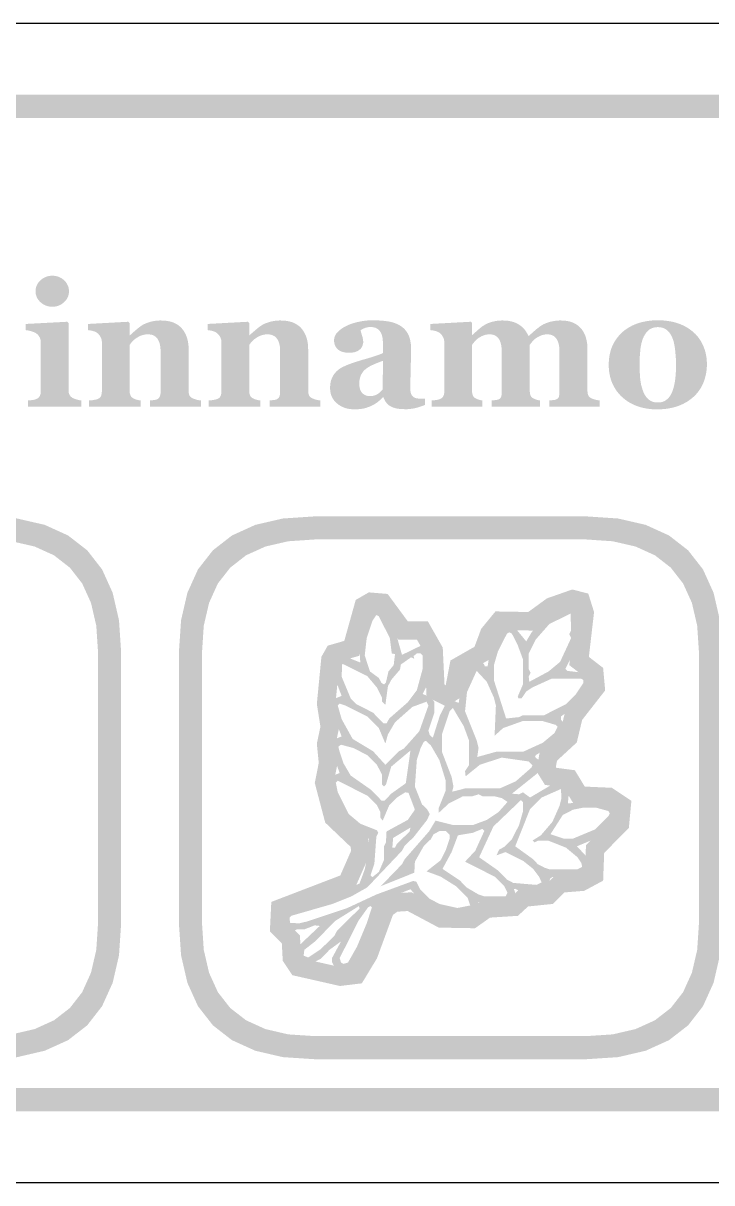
# Model space of a CAD drawing. Header units: millimetres. Extents: x 6 to 297, y 6 to 451.
# Drawn here: x 20.2 to 32.12, y 19.32 to 39.4 of the extents above; entities that cross this region are included whole.
import ezdxf

# ---------------------------------------------------------------- set-up
doc = ezdxf.new("R2010")
doc.units = ezdxf.units.MM
doc.layers.add('CUT', color=1, linetype='Continuous')
doc.layers.add('RASTER', color=7, linetype='Continuous')

msp = doc.modelspace()

# ---------------------------------------------------------------- hatches: boundary and pattern name
at = {"layer": 'RASTER'}
h = msp.add_hatch(color=7, dxfattribs=at)
h.paths.add_polyline_path([(7.2, 35.956), (7.234, 36.471), (7.337, 36.918), (7.509, 37.296), (7.75, 37.606), (8.059, 37.846), (8.438, 38.018), (8.884, 38.121), (9.4, 38.156), (66.6, 38.156), (67.116, 38.121), (67.563, 38.018), (67.941, 37.846), (68.25, 37.606), (68.491, 37.296), (68.663, 36.918), (68.766, 36.471), (68.8, 35.956), (68.8, 22.756), (68.766, 22.24), (68.663, 21.793), (68.491, 21.415), (68.25, 21.106), (67.941, 20.865), (67.563, 20.693), (67.116, 20.59), (66.6, 20.556), (9.4, 20.556), (8.884, 20.59), (8.438, 20.693), (8.059, 20.865), (7.75, 21.106), (7.509, 21.415), (7.337, 21.793), (7.234, 22.24), (7.2, 22.756)])
h.paths.add_polyline_path([(7.6, 35.956), (7.6, 22.756), (7.628, 22.334), (7.712, 21.968), (7.853, 21.659), (8.05, 21.406), (8.303, 21.209), (8.612, 21.068), (8.978, 20.984), (9.4, 20.956), (66.6, 20.956), (67.022, 20.984), (67.387, 21.068), (67.697, 21.209), (67.95, 21.406), (68.147, 21.659), (68.288, 21.968), (68.372, 22.334), (68.4, 22.756), (68.4, 35.956), (68.372, 36.378), (68.288, 36.743), (68.147, 37.053), (67.95, 37.306), (67.697, 37.503), (67.387, 37.643), (67.022, 37.728), (66.6, 37.756), (9.4, 37.756), (8.978, 37.728), (8.612, 37.643), (8.303, 37.503), (8.05, 37.306), (7.853, 37.053), (7.712, 36.743), (7.628, 36.378), (7.6, 35.956)], flags=0)
h = msp.add_hatch(color=7, dxfattribs=at)
h.paths.add_polyline_path([(21.211, 32.756), (20.286, 32.756), (20.286, 32.863), (20.295, 32.863), (20.305, 32.864), (20.314, 32.865), (20.323, 32.866), (20.333, 32.867), (20.342, 32.868), (20.351, 32.869), (20.36, 32.87), (20.369, 32.871), (20.378, 32.873), (20.386, 32.874), (20.394, 32.876), (20.402, 32.878), (20.41, 32.88), (20.417, 32.882), (20.423, 32.885), (20.435, 32.889), (20.445, 32.894), (20.455, 32.9), (20.463, 32.906), (20.471, 32.913), (20.478, 32.92), (20.484, 32.927), (20.489, 32.935), (20.494, 32.944), (20.498, 32.953), (20.501, 32.963), (20.504, 32.973), (20.506, 32.985), (20.507, 32.997), (20.508, 33.009), (20.508, 33.022), (20.508, 33.875), (20.508, 33.888), (20.507, 33.9), (20.505, 33.912), (20.502, 33.923), (20.499, 33.934), (20.495, 33.945), (20.49, 33.955), (20.485, 33.965), (20.479, 33.974), (20.472, 33.983), (20.466, 33.992), (20.458, 34), (20.451, 34.007), (20.443, 34.015), (20.435, 34.021), (20.426, 34.027), (20.419, 34.032), (20.411, 34.036), (20.403, 34.04), (20.393, 34.044), (20.383, 34.049), (20.371, 34.053), (20.359, 34.057), (20.346, 34.061), (20.333, 34.065), (20.32, 34.068), (20.308, 34.071), (20.295, 34.074), (20.283, 34.076), (20.272, 34.078), (20.26, 34.08), (20.249, 34.081), (20.249, 34.188), (20.967, 34.226), (20.989, 34.204), (20.989, 33.041), (20.989, 33.029), (20.99, 33.017), (20.992, 33.005), (20.994, 32.994), (20.997, 32.983), (21.001, 32.973), (21.006, 32.963), (21.011, 32.954), (21.017, 32.946), (21.023, 32.937), (21.03, 32.93), (21.037, 32.923), (21.046, 32.917), (21.054, 32.911), (21.064, 32.905), (21.074, 32.901), (21.081, 32.898), (21.089, 32.894), (21.097, 32.891), (21.104, 32.888), (21.113, 32.885), (21.121, 32.883), (21.129, 32.88), (21.138, 32.877), (21.147, 32.875), (21.156, 32.873), (21.165, 32.87), (21.174, 32.869), (21.183, 32.867), (21.193, 32.865), (21.202, 32.864), (21.211, 32.863)])
h.paths.add_polyline_path([(20.998, 34.754), (20.996, 34.726), (20.992, 34.7), (20.986, 34.675), (20.976, 34.651), (20.964, 34.627), (20.949, 34.605), (20.932, 34.584), (20.912, 34.564), (20.89, 34.546), (20.867, 34.53), (20.843, 34.516), (20.818, 34.505), (20.792, 34.497), (20.766, 34.491), (20.738, 34.487), (20.709, 34.486), (20.68, 34.487), (20.652, 34.491), (20.625, 34.497), (20.599, 34.505), (20.574, 34.516), (20.55, 34.53), (20.527, 34.546), (20.505, 34.564), (20.485, 34.584), (20.467, 34.605), (20.452, 34.627), (20.44, 34.651), (20.431, 34.675), (20.424, 34.7), (20.42, 34.726), (20.419, 34.754), (20.42, 34.781), (20.424, 34.807), (20.431, 34.833), (20.44, 34.857), (20.452, 34.88), (20.467, 34.903), (20.485, 34.924), (20.505, 34.944), (20.527, 34.963), (20.55, 34.979), (20.574, 34.992), (20.599, 35.004), (20.625, 35.012), (20.652, 35.018), (20.68, 35.022), (20.709, 35.023), (20.738, 35.022), (20.766, 35.018), (20.793, 35.012), (20.819, 35.004), (20.844, 34.992), (20.868, 34.979), (20.891, 34.963), (20.913, 34.944), (20.933, 34.924), (20.95, 34.903), (20.964, 34.88), (20.976, 34.857), (20.986, 34.833), (20.992, 34.807), (20.996, 34.781), (20.998, 34.754)])
for points in [[(23.28, 32.756), (22.398, 32.756), (22.398, 32.863), (22.405, 32.863), (22.413, 32.864), (22.42, 32.865), (22.429, 32.866), (22.437, 32.867), (22.446, 32.868), (22.456, 32.869), (22.465, 32.87), (22.475, 32.871), (22.484, 32.873), (22.492, 32.874), (22.5, 32.876), (22.507, 32.878), (22.514, 32.88), (22.52, 32.882), (22.525, 32.885), (22.533, 32.889), (22.54, 32.894), (22.546, 32.899), (22.552, 32.904), (22.557, 32.911), (22.562, 32.917), (22.566, 32.924), (22.569, 32.932), (22.572, 32.94), (22.575, 32.949), (22.577, 32.959), (22.579, 32.97), (22.581, 32.981), (22.582, 32.994), (22.582, 33.008), (22.583, 33.022), (22.583, 33.708), (22.582, 33.744), (22.579, 33.778), (22.575, 33.81), (22.569, 33.839), (22.561, 33.866), (22.552, 33.89), (22.54, 33.913), (22.528, 33.933), (22.513, 33.95), (22.497, 33.966), (22.479, 33.979), (22.46, 33.989), (22.439, 33.998), (22.416, 34.003), (22.392, 34.007), (22.366, 34.008), (22.351, 34.008), (22.337, 34.007), (22.323, 34.006), (22.309, 34.004), (22.296, 34.001), (22.282, 33.998), (22.269, 33.995), (22.257, 33.991), (22.244, 33.986), (22.231, 33.981), (22.219, 33.975), (22.207, 33.969), (22.194, 33.962), (22.182, 33.955), (22.17, 33.948), (22.158, 33.939), (22.147, 33.932), (22.138, 33.925), (22.128, 33.917), (22.119, 33.91), (22.111, 33.902), (22.103, 33.895), (22.096, 33.887), (22.09, 33.879), (22.083, 33.872), (22.077, 33.864), (22.072, 33.857), (22.066, 33.85), (22.061, 33.844), (22.056, 33.837), (22.051, 33.831), (22.046, 33.825), (22.046, 33.038), (22.047, 33.026), (22.047, 33.014), (22.048, 33.002), (22.05, 32.991), (22.052, 32.981), (22.055, 32.971), (22.058, 32.962), (22.061, 32.953), (22.065, 32.944), (22.07, 32.937), (22.075, 32.929), (22.08, 32.923), (22.087, 32.916), (22.094, 32.911), (22.101, 32.905), (22.109, 32.901), (22.115, 32.898), (22.122, 32.894), (22.129, 32.891), (22.136, 32.888), (22.143, 32.885), (22.151, 32.883), (22.159, 32.88), (22.168, 32.877), (22.177, 32.875), (22.185, 32.873), (22.194, 32.87), (22.203, 32.869), (22.211, 32.867), (22.22, 32.865), (22.228, 32.864), (22.237, 32.863), (22.237, 32.756), (21.346, 32.756), (21.346, 32.863), (21.355, 32.863), (21.365, 32.864), (21.374, 32.865), (21.383, 32.866), (21.392, 32.867), (21.402, 32.868), (21.411, 32.869), (21.42, 32.871), (21.429, 32.872), (21.438, 32.874), (21.447, 32.875), (21.455, 32.877), (21.463, 32.879), (21.47, 32.88), (21.477, 32.883), (21.484, 32.885), (21.495, 32.889), (21.505, 32.894), (21.515, 32.899), (21.523, 32.905), (21.531, 32.912), (21.538, 32.919), (21.543, 32.926), (21.548, 32.934), (21.552, 32.943), (21.556, 32.953), (21.559, 32.963), (21.562, 32.973), (21.563, 32.985), (21.565, 32.997), (21.566, 33.009), (21.566, 33.022), (21.566, 33.875), (21.566, 33.886), (21.564, 33.897), (21.563, 33.909), (21.56, 33.92), (21.557, 33.931), (21.553, 33.942), (21.548, 33.953), (21.542, 33.964), (21.536, 33.975), (21.53, 33.985), (21.523, 33.995), (21.515, 34.004), (21.507, 34.013), (21.499, 34.021), (21.49, 34.029), (21.481, 34.036), (21.474, 34.04), (21.467, 34.044), (21.459, 34.048), (21.451, 34.052), (21.443, 34.056), (21.434, 34.059), (21.424, 34.062), (21.414, 34.065), (21.404, 34.068), (21.394, 34.071), (21.383, 34.073), (21.372, 34.075), (21.361, 34.077), (21.349, 34.079), (21.338, 34.08), (21.326, 34.081), (21.326, 34.188), (22.024, 34.226), (22.046, 34.204), (22.046, 33.992), (22.052, 33.992), (22.063, 34.001), (22.074, 34.011), (22.085, 34.022), (22.098, 34.032), (22.11, 34.044), (22.124, 34.055), (22.137, 34.067), (22.152, 34.08), (22.166, 34.092), (22.181, 34.104), (22.195, 34.116), (22.208, 34.126), (22.222, 34.137), (22.235, 34.146), (22.248, 34.155), (22.26, 34.163), (22.274, 34.172), (22.289, 34.18), (22.306, 34.188), (22.323, 34.196), (22.341, 34.203), (22.361, 34.21), (22.381, 34.217), (22.402, 34.224), (22.424, 34.229), (22.447, 34.234), (22.47, 34.239), (22.493, 34.242), (22.517, 34.245), (22.541, 34.247), (22.565, 34.248), (22.59, 34.248), (22.648, 34.246), (22.702, 34.24), (22.752, 34.229), (22.799, 34.215), (22.842, 34.195), (22.881, 34.172), (22.916, 34.145), (22.948, 34.113), (22.976, 34.078), (23, 34.04), (23.021, 33.999), (23.038, 33.955), (23.051, 33.909), (23.06, 33.86), (23.066, 33.808), (23.067, 33.753), (23.067, 33.036), (23.068, 33.022), (23.068, 33.01), (23.07, 32.998), (23.071, 32.987), (23.074, 32.976), (23.076, 32.967), (23.08, 32.957), (23.083, 32.949), (23.088, 32.941), (23.093, 32.934), (23.099, 32.927), (23.107, 32.92), (23.115, 32.914), (23.123, 32.908), (23.133, 32.903), (23.144, 32.898), (23.15, 32.895), (23.156, 32.893), (23.163, 32.89), (23.17, 32.888), (23.177, 32.885), (23.185, 32.882), (23.193, 32.88), (23.201, 32.877), (23.21, 32.875), (23.219, 32.873), (23.229, 32.87), (23.238, 32.869), (23.248, 32.867), (23.258, 32.865), (23.269, 32.864), (23.28, 32.863)], [(25.35, 32.756), (24.468, 32.756), (24.468, 32.863), (24.475, 32.863), (24.482, 32.864), (24.49, 32.865), (24.499, 32.866), (24.507, 32.867), (24.516, 32.868), (24.525, 32.869), (24.535, 32.87), (24.545, 32.871), (24.554, 32.873), (24.562, 32.874), (24.57, 32.876), (24.577, 32.878), (24.584, 32.88), (24.59, 32.882), (24.595, 32.885), (24.603, 32.889), (24.609, 32.894), (24.616, 32.899), (24.622, 32.904), (24.627, 32.911), (24.631, 32.917), (24.636, 32.924), (24.639, 32.932), (24.642, 32.94), (24.645, 32.949), (24.647, 32.959), (24.649, 32.97), (24.65, 32.981), (24.652, 32.994), (24.652, 33.008), (24.652, 33.022), (24.652, 33.708), (24.651, 33.744), (24.649, 33.778), (24.645, 33.81), (24.639, 33.839), (24.631, 33.866), (24.621, 33.89), (24.61, 33.913), (24.597, 33.933), (24.583, 33.95), (24.567, 33.966), (24.549, 33.979), (24.529, 33.989), (24.508, 33.998), (24.486, 34.003), (24.461, 34.007), (24.436, 34.008), (24.421, 34.008), (24.407, 34.007), (24.393, 34.006), (24.379, 34.004), (24.365, 34.001), (24.352, 33.998), (24.339, 33.995), (24.326, 33.991), (24.314, 33.986), (24.301, 33.981), (24.289, 33.975), (24.276, 33.969), (24.264, 33.962), (24.252, 33.955), (24.24, 33.948), (24.228, 33.939), (24.217, 33.932), (24.207, 33.925), (24.198, 33.917), (24.189, 33.91), (24.181, 33.902), (24.173, 33.895), (24.166, 33.887), (24.159, 33.879), (24.153, 33.872), (24.147, 33.864), (24.141, 33.857), (24.136, 33.85), (24.131, 33.844), (24.126, 33.837), (24.121, 33.831), (24.116, 33.825), (24.116, 33.038), (24.116, 33.026), (24.117, 33.014), (24.118, 33.002), (24.12, 32.991), (24.122, 32.981), (24.124, 32.971), (24.127, 32.962), (24.131, 32.953), (24.135, 32.944), (24.139, 32.937), (24.145, 32.929), (24.15, 32.923), (24.157, 32.916), (24.164, 32.911), (24.171, 32.905), (24.179, 32.901), (24.185, 32.898), (24.192, 32.894), (24.198, 32.891), (24.206, 32.888), (24.213, 32.885), (24.221, 32.883), (24.229, 32.88), (24.238, 32.877), (24.247, 32.875), (24.255, 32.873), (24.264, 32.87), (24.273, 32.869), (24.281, 32.867), (24.29, 32.865), (24.298, 32.864), (24.307, 32.863), (24.307, 32.756), (23.416, 32.756), (23.416, 32.863), (23.425, 32.863), (23.434, 32.864), (23.444, 32.865), (23.453, 32.866), (23.462, 32.867), (23.471, 32.868), (23.481, 32.869), (23.49, 32.871), (23.499, 32.872), (23.508, 32.874), (23.516, 32.875), (23.525, 32.877), (23.532, 32.879), (23.54, 32.88), (23.547, 32.883), (23.554, 32.885), (23.565, 32.889), (23.575, 32.894), (23.585, 32.899), (23.593, 32.905), (23.601, 32.912), (23.608, 32.919), (23.613, 32.926), (23.618, 32.934), (23.622, 32.943), (23.626, 32.953), (23.629, 32.963), (23.631, 32.973), (23.633, 32.985), (23.635, 32.997), (23.635, 33.009), (23.636, 33.022), (23.636, 33.875), (23.635, 33.886), (23.634, 33.897), (23.632, 33.909), (23.63, 33.92), (23.627, 33.931), (23.623, 33.942), (23.618, 33.953), (23.612, 33.964), (23.606, 33.975), (23.6, 33.985), (23.593, 33.995), (23.585, 34.004), (23.577, 34.013), (23.569, 34.021), (23.56, 34.029), (23.551, 34.036), (23.544, 34.04), (23.537, 34.044), (23.529, 34.048), (23.521, 34.052), (23.512, 34.056), (23.503, 34.059), (23.494, 34.062), (23.484, 34.065), (23.474, 34.068), (23.463, 34.071), (23.453, 34.073), (23.442, 34.075), (23.431, 34.077), (23.419, 34.079), (23.407, 34.08), (23.396, 34.081), (23.396, 34.188), (24.094, 34.226), (24.116, 34.204), (24.116, 33.992), (24.122, 33.992), (24.133, 34.001), (24.144, 34.011), (24.155, 34.022), (24.167, 34.032), (24.18, 34.044), (24.193, 34.055), (24.207, 34.067), (24.222, 34.08), (24.236, 34.092), (24.25, 34.104), (24.264, 34.116), (24.278, 34.126), (24.291, 34.137), (24.305, 34.146), (24.317, 34.155), (24.33, 34.163), (24.344, 34.172), (24.359, 34.18), (24.375, 34.188), (24.393, 34.196), (24.411, 34.203), (24.43, 34.21), (24.451, 34.217), (24.472, 34.224), (24.494, 34.229), (24.517, 34.234), (24.54, 34.239), (24.563, 34.242), (24.587, 34.245), (24.611, 34.247), (24.635, 34.248), (24.66, 34.248), (24.717, 34.246), (24.772, 34.24), (24.822, 34.229), (24.869, 34.215), (24.911, 34.195), (24.951, 34.172), (24.986, 34.145), (25.018, 34.113), (25.046, 34.078), (25.07, 34.04), (25.091, 33.999), (25.107, 33.955), (25.12, 33.909), (25.13, 33.86), (25.135, 33.808), (25.137, 33.753), (25.137, 33.036), (25.137, 33.022), (25.138, 33.01), (25.139, 32.998), (25.141, 32.987), (25.144, 32.976), (25.146, 32.967), (25.15, 32.957), (25.153, 32.949), (25.158, 32.941), (25.163, 32.934), (25.169, 32.927), (25.176, 32.92), (25.184, 32.914), (25.193, 32.908), (25.203, 32.903), (25.213, 32.898), (25.219, 32.895), (25.226, 32.893), (25.233, 32.89), (25.24, 32.888), (25.247, 32.885), (25.255, 32.882), (25.263, 32.88), (25.271, 32.877), (25.28, 32.875), (25.289, 32.873), (25.298, 32.87), (25.308, 32.869), (25.318, 32.867), (25.328, 32.865), (25.339, 32.864), (25.35, 32.863)], [(30.184, 32.756), (29.311, 32.756), (29.311, 32.863), (29.319, 32.864), (29.327, 32.865), (29.335, 32.866), (29.344, 32.867), (29.352, 32.868), (29.361, 32.868), (29.369, 32.869), (29.378, 32.87), (29.387, 32.871), (29.395, 32.872), (29.403, 32.873), (29.41, 32.875), (29.417, 32.877), (29.424, 32.879), (29.43, 32.882), (29.437, 32.885), (29.444, 32.889), (29.451, 32.893), (29.457, 32.898), (29.463, 32.904), (29.468, 32.911), (29.472, 32.918), (29.475, 32.925), (29.478, 32.934), (29.48, 32.943), (29.481, 32.952), (29.483, 32.962), (29.484, 32.973), (29.485, 32.984), (29.486, 32.996), (29.486, 33.009), (29.486, 33.022), (29.486, 33.706), (29.485, 33.743), (29.483, 33.777), (29.479, 33.809), (29.473, 33.838), (29.465, 33.866), (29.456, 33.89), (29.445, 33.913), (29.433, 33.933), (29.419, 33.95), (29.403, 33.966), (29.386, 33.979), (29.368, 33.989), (29.348, 33.998), (29.327, 34.003), (29.304, 34.007), (29.28, 34.008), (29.264, 34.008), (29.249, 34.007), (29.235, 34.005), (29.22, 34.003), (29.206, 34), (29.193, 33.997), (29.18, 33.993), (29.168, 33.988), (29.156, 33.983), (29.144, 33.978), (29.132, 33.972), (29.121, 33.966), (29.11, 33.96), (29.099, 33.953), (29.088, 33.947), (29.078, 33.939), (29.067, 33.932), (29.058, 33.924), (29.048, 33.916), (29.04, 33.909), (29.032, 33.901), (29.025, 33.893), (29.018, 33.885), (29.012, 33.878), (29.006, 33.87), (29, 33.863), (28.995, 33.856), (28.99, 33.849), (28.985, 33.843), (28.981, 33.837), (28.976, 33.831), (28.972, 33.825), (28.972, 33.038), (28.972, 33.026), (28.973, 33.013), (28.974, 33.002), (28.975, 32.991), (28.977, 32.98), (28.979, 32.97), (28.982, 32.961), (28.985, 32.953), (28.988, 32.945), (28.992, 32.937), (28.997, 32.93), (29.002, 32.923), (29.008, 32.917), (29.015, 32.911), (29.023, 32.906), (29.031, 32.901), (29.037, 32.898), (29.043, 32.894), (29.049, 32.891), (29.056, 32.888), (29.063, 32.885), (29.07, 32.883), (29.077, 32.88), (29.084, 32.877), (29.092, 32.875), (29.099, 32.873), (29.107, 32.87), (29.115, 32.869), (29.123, 32.867), (29.131, 32.865), (29.14, 32.864), (29.148, 32.863), (29.148, 32.756), (28.312, 32.756), (28.312, 32.863), (28.319, 32.863), (28.326, 32.864), (28.334, 32.865), (28.342, 32.866), (28.351, 32.867), (28.36, 32.868), (28.369, 32.869), (28.379, 32.87), (28.388, 32.871), (28.397, 32.873), (28.406, 32.874), (28.413, 32.876), (28.42, 32.878), (28.427, 32.88), (28.432, 32.882), (28.438, 32.885), (28.445, 32.889), (28.452, 32.894), (28.458, 32.899), (28.463, 32.904), (28.468, 32.911), (28.472, 32.917), (28.475, 32.924), (28.478, 32.932), (28.48, 32.94), (28.482, 32.949), (28.484, 32.959), (28.485, 32.97), (28.486, 32.981), (28.487, 32.994), (28.487, 33.008), (28.487, 33.022), (28.487, 33.706), (28.486, 33.743), (28.484, 33.777), (28.48, 33.809), (28.474, 33.838), (28.466, 33.866), (28.457, 33.89), (28.446, 33.913), (28.434, 33.933), (28.42, 33.95), (28.404, 33.966), (28.387, 33.979), (28.369, 33.989), (28.349, 33.998), (28.328, 34.003), (28.305, 34.007), (28.281, 34.008), (28.265, 34.008), (28.25, 34.007), (28.235, 34.005), (28.221, 34.003), (28.207, 34), (28.194, 33.997), (28.181, 33.993), (28.169, 33.988), (28.157, 33.983), (28.145, 33.978), (28.133, 33.972), (28.122, 33.966), (28.111, 33.96), (28.1, 33.953), (28.089, 33.947), (28.079, 33.939), (28.068, 33.932), (28.059, 33.924), (28.049, 33.916), (28.041, 33.909), (28.033, 33.901), (28.026, 33.893), (28.019, 33.885), (28.013, 33.878), (28.007, 33.87), (28.001, 33.863), (27.996, 33.856), (27.991, 33.849), (27.986, 33.843), (27.982, 33.837), (27.977, 33.831), (27.973, 33.825), (27.973, 33.038), (27.973, 33.026), (27.974, 33.014), (27.975, 33.002), (27.976, 32.992), (27.978, 32.981), (27.981, 32.971), (27.983, 32.962), (27.986, 32.953), (27.99, 32.945), (27.994, 32.938), (27.999, 32.93), (28.005, 32.923), (28.011, 32.917), (28.018, 32.911), (28.025, 32.906), (28.033, 32.901), (28.039, 32.898), (28.045, 32.894), (28.052, 32.891), (28.058, 32.888), (28.065, 32.885), (28.072, 32.883), (28.079, 32.88), (28.087, 32.877), (28.094, 32.875), (28.102, 32.873), (28.11, 32.87), (28.118, 32.869), (28.126, 32.867), (28.134, 32.865), (28.142, 32.864), (28.15, 32.863), (28.15, 32.756), (27.273, 32.756), (27.273, 32.863), (27.282, 32.863), (27.292, 32.864), (27.301, 32.865), (27.311, 32.866), (27.32, 32.867), (27.329, 32.868), (27.338, 32.869), (27.348, 32.87), (27.357, 32.871), (27.365, 32.873), (27.374, 32.874), (27.382, 32.876), (27.389, 32.878), (27.397, 32.88), (27.404, 32.882), (27.411, 32.885), (27.422, 32.889), (27.432, 32.894), (27.442, 32.9), (27.45, 32.906), (27.458, 32.913), (27.464, 32.92), (27.47, 32.927), (27.475, 32.935), (27.479, 32.944), (27.483, 32.953), (27.486, 32.963), (27.488, 32.973), (27.49, 32.985), (27.492, 32.997), (27.492, 33.009), (27.493, 33.022), (27.493, 33.875), (27.492, 33.887), (27.491, 33.898), (27.489, 33.91), (27.486, 33.921), (27.483, 33.933), (27.479, 33.944), (27.474, 33.955), (27.468, 33.966), (27.461, 33.977), (27.455, 33.988), (27.448, 33.997), (27.44, 34.006), (27.433, 34.015), (27.425, 34.022), (27.416, 34.029), (27.408, 34.036), (27.401, 34.04), (27.394, 34.044), (27.386, 34.048), (27.378, 34.052), (27.369, 34.056), (27.36, 34.059), (27.351, 34.062), (27.341, 34.065), (27.331, 34.068), (27.32, 34.071), (27.31, 34.073), (27.299, 34.075), (27.288, 34.077), (27.276, 34.079), (27.264, 34.08), (27.252, 34.081), (27.252, 34.188), (27.951, 34.226), (27.973, 34.204), (27.973, 33.998), (27.979, 33.998), (27.989, 34.007), (28, 34.017), (28.012, 34.027), (28.024, 34.038), (28.036, 34.049), (28.049, 34.061), (28.063, 34.073), (28.076, 34.085), (28.09, 34.097), (28.104, 34.109), (28.118, 34.12), (28.131, 34.131), (28.144, 34.141), (28.157, 34.15), (28.17, 34.158), (28.183, 34.166), (28.197, 34.175), (28.212, 34.183), (28.228, 34.191), (28.245, 34.199), (28.262, 34.206), (28.281, 34.213), (28.301, 34.219), (28.322, 34.225), (28.343, 34.23), (28.365, 34.235), (28.388, 34.239), (28.411, 34.243), (28.434, 34.245), (28.458, 34.247), (28.483, 34.248), (28.508, 34.248), (28.549, 34.247), (28.588, 34.244), (28.625, 34.238), (28.661, 34.23), (28.695, 34.22), (28.727, 34.208), (28.758, 34.193), (28.787, 34.176), (28.814, 34.157), (28.839, 34.137), (28.862, 34.115), (28.883, 34.091), (28.901, 34.067), (28.918, 34.04), (28.933, 34.013), (28.946, 33.983), (28.959, 33.983), (28.97, 33.993), (28.981, 34.004), (28.994, 34.015), (29.006, 34.026), (29.02, 34.038), (29.033, 34.05), (29.048, 34.063), (29.063, 34.076), (29.078, 34.089), (29.093, 34.102), (29.108, 34.113), (29.122, 34.124), (29.136, 34.135), (29.15, 34.145), (29.163, 34.154), (29.176, 34.162), (29.191, 34.171), (29.206, 34.18), (29.223, 34.188), (29.241, 34.196), (29.259, 34.203), (29.279, 34.21), (29.3, 34.217), (29.322, 34.224), (29.344, 34.229), (29.367, 34.234), (29.39, 34.239), (29.413, 34.242), (29.437, 34.245), (29.461, 34.247), (29.486, 34.248), (29.511, 34.248), (29.565, 34.246), (29.615, 34.24), (29.663, 34.23), (29.707, 34.216), (29.748, 34.197), (29.786, 34.175), (29.82, 34.149), (29.852, 34.118), (29.88, 34.084), (29.904, 34.046), (29.925, 34.005), (29.941, 33.96), (29.954, 33.912), (29.964, 33.861), (29.969, 33.806), (29.971, 33.747), (29.971, 33.036), (29.971, 33.022), (29.972, 33.01), (29.973, 32.998), (29.975, 32.987), (29.977, 32.976), (29.98, 32.966), (29.984, 32.957), (29.987, 32.948), (29.992, 32.94), (29.997, 32.933), (30.003, 32.926), (30.01, 32.919), (30.018, 32.913), (30.026, 32.908), (30.036, 32.902), (30.046, 32.898), (30.052, 32.895), (30.058, 32.893), (30.065, 32.89), (30.072, 32.888), (30.079, 32.885), (30.087, 32.882), (30.095, 32.88), (30.104, 32.877), (30.113, 32.875), (30.122, 32.873), (30.131, 32.87), (30.141, 32.869), (30.151, 32.867), (30.162, 32.865), (30.172, 32.864), (30.184, 32.863)]]:
    msp.add_hatch(color=7, dxfattribs=at).paths.add_polyline_path(points)
h = msp.add_hatch(color=7, dxfattribs=at)
h.paths.add_polyline_path([(27.16, 32.786), (27.144, 32.78), (27.126, 32.773), (27.109, 32.766), (27.09, 32.76), (27.07, 32.753), (27.05, 32.747), (27.029, 32.741), (27.008, 32.735), (26.986, 32.73), (26.963, 32.725), (26.94, 32.721), (26.917, 32.718), (26.894, 32.715), (26.87, 32.713), (26.846, 32.712), (26.822, 32.712), (26.778, 32.713), (26.738, 32.715), (26.7, 32.719), (26.665, 32.725), (26.634, 32.733), (26.605, 32.742), (26.579, 32.753), (26.557, 32.765), (26.536, 32.779), (26.518, 32.795), (26.501, 32.812), (26.485, 32.83), (26.472, 32.85), (26.46, 32.871), (26.449, 32.894), (26.441, 32.918), (26.432, 32.918), (26.42, 32.906), (26.407, 32.894), (26.395, 32.883), (26.383, 32.872), (26.371, 32.862), (26.359, 32.852), (26.348, 32.842), (26.336, 32.833), (26.325, 32.825), (26.313, 32.816), (26.301, 32.808), (26.288, 32.801), (26.276, 32.793), (26.263, 32.786), (26.25, 32.78), (26.237, 32.773), (26.22, 32.766), (26.203, 32.758), (26.186, 32.752), (26.17, 32.745), (26.153, 32.74), (26.137, 32.734), (26.121, 32.73), (26.105, 32.726), (26.088, 32.722), (26.07, 32.719), (26.05, 32.716), (26.028, 32.714), (26.005, 32.712), (25.981, 32.711), (25.955, 32.711), (25.927, 32.71), (25.885, 32.712), (25.845, 32.717), (25.806, 32.724), (25.769, 32.735), (25.734, 32.75), (25.7, 32.767), (25.668, 32.787), (25.637, 32.811), (25.609, 32.837), (25.584, 32.865), (25.564, 32.895), (25.547, 32.927), (25.533, 32.962), (25.524, 32.998), (25.518, 33.036), (25.517, 33.077), (25.517, 33.1), (25.518, 33.122), (25.52, 33.144), (25.523, 33.165), (25.527, 33.184), (25.531, 33.203), (25.537, 33.221), (25.543, 33.238), (25.55, 33.255), (25.558, 33.271), (25.566, 33.286), (25.575, 33.301), (25.585, 33.316), (25.595, 33.33), (25.606, 33.343), (25.618, 33.356), (25.629, 33.368), (25.641, 33.379), (25.653, 33.389), (25.665, 33.399), (25.678, 33.409), (25.691, 33.418), (25.705, 33.426), (25.719, 33.434), (25.734, 33.442), (25.749, 33.449), (25.764, 33.456), (25.78, 33.464), (25.796, 33.471), (25.812, 33.478), (25.829, 33.484), (25.846, 33.491), (25.88, 33.503), (25.915, 33.515), (25.952, 33.528), (25.991, 33.54), (26.032, 33.553), (26.074, 33.566), (26.117, 33.578), (26.163, 33.591), (26.207, 33.604), (26.249, 33.617), (26.287, 33.629), (26.322, 33.641), (26.354, 33.652), (26.383, 33.663), (26.409, 33.674), (26.432, 33.684), (26.432, 33.825), (26.432, 33.835), (26.432, 33.845), (26.431, 33.856), (26.431, 33.868), (26.43, 33.88), (26.429, 33.893), (26.428, 33.907), (26.426, 33.922), (26.425, 33.936), (26.423, 33.951), (26.42, 33.964), (26.417, 33.977), (26.414, 33.989), (26.41, 34.001), (26.406, 34.012), (26.401, 34.023), (26.396, 34.034), (26.39, 34.045), (26.383, 34.056), (26.375, 34.066), (26.367, 34.076), (26.357, 34.085), (26.348, 34.094), (26.337, 34.102), (26.325, 34.109), (26.313, 34.116), (26.3, 34.122), (26.286, 34.126), (26.271, 34.13), (26.255, 34.132), (26.239, 34.134), (26.221, 34.134), (26.205, 34.134), (26.19, 34.133), (26.176, 34.132), (26.162, 34.13), (26.149, 34.127), (26.136, 34.124), (26.125, 34.12), (26.114, 34.116), (26.103, 34.111), (26.093, 34.107), (26.083, 34.102), (26.075, 34.097), (26.066, 34.093), (26.058, 34.088), (26.051, 34.083), (26.044, 34.078), (26.045, 34.071), (26.047, 34.062), (26.05, 34.052), (26.052, 34.042), (26.056, 34.03), (26.06, 34.017), (26.064, 34.004), (26.069, 33.989), (26.074, 33.974), (26.078, 33.959), (26.081, 33.945), (26.084, 33.93), (26.086, 33.916), (26.088, 33.902), (26.089, 33.887), (26.089, 33.873), (26.089, 33.867), (26.089, 33.86), (26.088, 33.853), (26.086, 33.845), (26.084, 33.837), (26.082, 33.829), (26.079, 33.82), (26.076, 33.811), (26.073, 33.802), (26.069, 33.793), (26.065, 33.785), (26.06, 33.778), (26.055, 33.77), (26.05, 33.764), (26.044, 33.758), (26.038, 33.752), (26.03, 33.745), (26.021, 33.738), (26.012, 33.732), (26.002, 33.726), (25.993, 33.72), (25.983, 33.715), (25.973, 33.711), (25.963, 33.706), (25.952, 33.703), (25.939, 33.699), (25.925, 33.697), (25.91, 33.694), (25.893, 33.693), (25.875, 33.691), (25.855, 33.691), (25.834, 33.69), (25.805, 33.691), (25.777, 33.694), (25.751, 33.699), (25.726, 33.705), (25.704, 33.713), (25.684, 33.724), (25.665, 33.736), (25.648, 33.75), (25.634, 33.765), (25.621, 33.782), (25.61, 33.799), (25.601, 33.818), (25.594, 33.838), (25.589, 33.859), (25.586, 33.881), (25.585, 33.904), (25.586, 33.924), (25.59, 33.944), (25.595, 33.963), (25.602, 33.982), (25.611, 34), (25.622, 34.018), (25.635, 34.035), (25.651, 34.051), (25.667, 34.067), (25.685, 34.083), (25.704, 34.097), (25.723, 34.111), (25.743, 34.124), (25.764, 34.136), (25.787, 34.148), (25.81, 34.159), (25.833, 34.17), (25.857, 34.18), (25.883, 34.189), (25.909, 34.198), (25.936, 34.206), (25.964, 34.214), (25.992, 34.221), (26.022, 34.227), (26.052, 34.233), (26.081, 34.238), (26.11, 34.242), (26.138, 34.245), (26.165, 34.248), (26.192, 34.25), (26.219, 34.251), (26.245, 34.251), (26.28, 34.251), (26.314, 34.25), (26.348, 34.249), (26.381, 34.247), (26.413, 34.245), (26.445, 34.242), (26.475, 34.238), (26.505, 34.234), (26.535, 34.23), (26.563, 34.224), (26.591, 34.217), (26.618, 34.209), (26.645, 34.199), (26.67, 34.189), (26.695, 34.178), (26.719, 34.165), (26.741, 34.151), (26.762, 34.136), (26.782, 34.12), (26.801, 34.102), (26.818, 34.083), (26.834, 34.062), (26.85, 34.04), (26.864, 34.016), (26.876, 33.991), (26.887, 33.964), (26.896, 33.935), (26.904, 33.904), (26.909, 33.871), (26.914, 33.837), (26.916, 33.8), (26.917, 33.762), (26.917, 33.72), (26.917, 33.675), (26.916, 33.629), (26.915, 33.581), (26.914, 33.531), (26.913, 33.479), (26.912, 33.425), (26.91, 33.37), (26.909, 33.315), (26.908, 33.266), (26.906, 33.221), (26.905, 33.181), (26.905, 33.146), (26.904, 33.116), (26.904, 33.091), (26.904, 33.071), (26.904, 33.055), (26.905, 33.039), (26.907, 33.025), (26.909, 33.012), (26.912, 32.999), (26.915, 32.987), (26.919, 32.977), (26.924, 32.967), (26.929, 32.957), (26.935, 32.949), (26.941, 32.941), (26.949, 32.933), (26.957, 32.927), (26.965, 32.92), (26.974, 32.915), (26.984, 32.91), (26.991, 32.907), (26.999, 32.904), (27.007, 32.902), (27.016, 32.9), (27.027, 32.899), (27.038, 32.897), (27.05, 32.896), (27.063, 32.896), (27.076, 32.895), (27.089, 32.895), (27.102, 32.894), (27.114, 32.894), (27.126, 32.894), (27.138, 32.894), (27.149, 32.893), (27.16, 32.893)])
h.paths.add_polyline_path([(26.432, 33.55), (26.412, 33.543), (26.391, 33.535), (26.371, 33.528), (26.35, 33.52), (26.33, 33.512), (26.31, 33.503), (26.29, 33.495), (26.27, 33.486), (26.25, 33.477), (26.231, 33.468), (26.213, 33.459), (26.196, 33.449), (26.18, 33.44), (26.165, 33.43), (26.151, 33.42), (26.138, 33.411), (26.125, 33.4), (26.112, 33.389), (26.1, 33.377), (26.089, 33.364), (26.079, 33.35), (26.07, 33.336), (26.061, 33.321), (26.053, 33.306), (26.046, 33.29), (26.039, 33.273), (26.034, 33.255), (26.03, 33.236), (26.026, 33.217), (26.024, 33.197), (26.022, 33.177), (26.022, 33.156), (26.023, 33.128), (26.025, 33.102), (26.029, 33.079), (26.035, 33.057), (26.042, 33.037), (26.051, 33.02), (26.062, 33.004), (26.074, 32.99), (26.087, 32.978), (26.101, 32.968), (26.116, 32.959), (26.132, 32.952), (26.148, 32.946), (26.166, 32.942), (26.183, 32.94), (26.202, 32.939), (26.222, 32.939), (26.241, 32.941), (26.259, 32.943), (26.276, 32.947), (26.292, 32.952), (26.307, 32.957), (26.321, 32.964), (26.335, 32.972), (26.348, 32.98), (26.36, 32.989), (26.372, 32.999), (26.384, 33.009), (26.395, 33.019), (26.406, 33.03), (26.416, 33.041), (26.426, 33.053)], flags=0)
h = msp.add_hatch(color=7, dxfattribs=at)
h.paths.add_polyline_path([(31.815, 34.036), (31.842, 34.01), (31.866, 33.983), (31.89, 33.955), (31.911, 33.925), (31.931, 33.894), (31.949, 33.862), (31.966, 33.829), (31.981, 33.794), (31.994, 33.759), (32.006, 33.723), (32.016, 33.686), (32.024, 33.648), (32.03, 33.609), (32.035, 33.57), (32.037, 33.53), (32.038, 33.49), (32.037, 33.449), (32.035, 33.409), (32.03, 33.37), (32.024, 33.332), (32.016, 33.294), (32.006, 33.256), (31.995, 33.219), (31.982, 33.183), (31.967, 33.147), (31.95, 33.113), (31.932, 33.08), (31.912, 33.049), (31.891, 33.019), (31.868, 32.99), (31.843, 32.962), (31.817, 32.936), (31.787, 32.909), (31.756, 32.884), (31.724, 32.861), (31.69, 32.839), (31.655, 32.819), (31.618, 32.8), (31.58, 32.783), (31.541, 32.767), (31.5, 32.754), (31.458, 32.742), (31.414, 32.732), (31.369, 32.724), (31.322, 32.717), (31.274, 32.713), (31.225, 32.71), (31.174, 32.709), (31.13, 32.71), (31.086, 32.712), (31.044, 32.716), (31.002, 32.722), (30.962, 32.729), (30.922, 32.738), (30.883, 32.748), (30.845, 32.76), (30.808, 32.774), (30.772, 32.789), (30.737, 32.806), (30.703, 32.824), (30.671, 32.844), (30.639, 32.866), (30.609, 32.889), (30.579, 32.914), (30.552, 32.939), (30.526, 32.966), (30.502, 32.994), (30.479, 33.024), (30.458, 33.055), (30.438, 33.087), (30.42, 33.121), (30.403, 33.156), (30.388, 33.193), (30.375, 33.231), (30.364, 33.269), (30.355, 33.309), (30.348, 33.35), (30.343, 33.392), (30.34, 33.435), (30.339, 33.479), (30.34, 33.523), (30.342, 33.565), (30.347, 33.606), (30.353, 33.645), (30.361, 33.684), (30.371, 33.721), (30.382, 33.757), (30.395, 33.792), (30.41, 33.826), (30.427, 33.859), (30.445, 33.891), (30.466, 33.922), (30.488, 33.952), (30.512, 33.981), (30.537, 34.009), (30.564, 34.036), (30.592, 34.061), (30.622, 34.084), (30.653, 34.106), (30.685, 34.127), (30.72, 34.146), (30.755, 34.164), (30.793, 34.18), (30.832, 34.195), (30.872, 34.208), (30.914, 34.22), (30.956, 34.229), (31, 34.237), (31.045, 34.243), (31.091, 34.248), (31.139, 34.25), (31.187, 34.251), (31.238, 34.25), (31.286, 34.248), (31.334, 34.243), (31.38, 34.237), (31.424, 34.229), (31.467, 34.22), (31.508, 34.208), (31.548, 34.195), (31.586, 34.18), (31.623, 34.164), (31.659, 34.146), (31.693, 34.127), (31.726, 34.106), (31.757, 34.084), (31.787, 34.061), (31.815, 34.036)])
h.paths.add_polyline_path([(31.44, 33.021), (31.448, 33.042), (31.455, 33.064), (31.462, 33.087), (31.468, 33.112), (31.474, 33.137), (31.479, 33.164), (31.484, 33.191), (31.488, 33.22), (31.492, 33.25), (31.495, 33.281), (31.497, 33.313), (31.5, 33.347), (31.501, 33.381), (31.502, 33.417), (31.503, 33.454), (31.503, 33.493), (31.503, 33.519), (31.503, 33.546), (31.501, 33.574), (31.5, 33.602), (31.498, 33.632), (31.495, 33.663), (31.492, 33.694), (31.489, 33.727), (31.485, 33.759), (31.481, 33.789), (31.476, 33.818), (31.47, 33.845), (31.465, 33.87), (31.459, 33.893), (31.452, 33.915), (31.445, 33.935), (31.436, 33.957), (31.426, 33.979), (31.415, 33.999), (31.403, 34.017), (31.39, 34.035), (31.377, 34.051), (31.363, 34.066), (31.347, 34.08), (31.331, 34.092), (31.314, 34.103), (31.296, 34.112), (31.277, 34.12), (31.257, 34.125), (31.235, 34.129), (31.213, 34.132), (31.19, 34.133), (31.165, 34.132), (31.141, 34.129), (31.118, 34.125), (31.096, 34.118), (31.076, 34.11), (31.057, 34.101), (31.04, 34.089), (31.024, 34.076), (31.009, 34.061), (30.994, 34.045), (30.981, 34.028), (30.969, 34.01), (30.957, 33.991), (30.946, 33.971), (30.937, 33.95), (30.928, 33.928), (30.92, 33.906), (30.914, 33.884), (30.907, 33.861), (30.902, 33.837), (30.897, 33.812), (30.892, 33.786), (30.888, 33.76), (30.885, 33.732), (30.883, 33.704), (30.88, 33.675), (30.878, 33.647), (30.876, 33.618), (30.875, 33.588), (30.874, 33.559), (30.874, 33.529), (30.874, 33.498), (30.874, 33.459), (30.874, 33.422), (30.875, 33.386), (30.876, 33.352), (30.878, 33.32), (30.879, 33.29), (30.881, 33.261), (30.884, 33.234), (30.887, 33.208), (30.891, 33.182), (30.896, 33.155), (30.901, 33.129), (30.908, 33.103), (30.916, 33.076), (30.924, 33.05), (30.934, 33.024), (30.942, 33.002), (30.952, 32.981), (30.963, 32.961), (30.975, 32.943), (30.987, 32.925), (31.001, 32.909), (31.015, 32.894), (31.03, 32.88), (31.047, 32.868), (31.064, 32.857), (31.082, 32.848), (31.102, 32.841), (31.122, 32.835), (31.144, 32.831), (31.166, 32.828), (31.19, 32.828), (31.212, 32.828), (31.232, 32.831), (31.252, 32.834), (31.272, 32.84), (31.29, 32.847), (31.308, 32.855), (31.325, 32.865), (31.341, 32.877), (31.356, 32.89), (31.371, 32.904), (31.384, 32.92), (31.397, 32.937), (31.409, 32.956), (31.42, 32.976), (31.431, 32.998), (31.44, 33.021)], flags=0)
h = msp.add_hatch(color=7, dxfattribs=at)
h.paths.add_polyline_path([(12.5, 28.506), (12.537, 29.057), (12.647, 29.534), (12.83, 29.938), (13.087, 30.268), (13.418, 30.525), (13.822, 30.709), (14.299, 30.819), (14.85, 30.856), (19.55, 30.856), (20.101, 30.819), (20.578, 30.709), (20.982, 30.525), (21.313, 30.268), (21.57, 29.938), (21.753, 29.534), (21.863, 29.057), (21.9, 28.506), (21.9, 23.806), (21.863, 23.255), (21.753, 22.778), (21.57, 22.374), (21.313, 22.043), (20.982, 21.786), (20.578, 21.603), (20.101, 21.492), (19.55, 21.456), (14.85, 21.456), (14.299, 21.492), (13.822, 21.603), (13.418, 21.786), (13.087, 22.043), (12.83, 22.374), (12.647, 22.778), (12.537, 23.255), (12.5, 23.806)])
h.paths.add_polyline_path([(12.9, 28.506), (12.9, 23.806), (12.93, 23.349), (13.022, 22.953), (13.174, 22.617), (13.388, 22.343), (13.662, 22.13), (13.997, 21.978), (14.393, 21.886), (14.85, 21.856), (19.55, 21.856), (20.007, 21.886), (20.403, 21.978), (20.738, 22.13), (21.013, 22.343), (21.226, 22.617), (21.378, 22.953), (21.47, 23.349), (21.5, 23.806), (21.5, 28.506), (21.47, 28.963), (21.378, 29.359), (21.226, 29.694), (21.013, 29.968), (20.738, 30.182), (20.403, 30.334), (20.007, 30.425), (19.55, 30.456), (14.85, 30.456), (14.393, 30.425), (13.997, 30.334), (13.662, 30.182), (13.388, 29.968), (13.174, 29.694), (13.022, 29.359), (12.93, 28.963), (12.9, 28.506)], flags=0)
h = msp.add_hatch(color=7, dxfattribs=at)
h.paths.add_polyline_path([(22.9, 28.506), (22.937, 29.057), (23.047, 29.534), (23.23, 29.938), (23.488, 30.268), (23.818, 30.525), (24.222, 30.709), (24.699, 30.819), (25.25, 30.856), (29.95, 30.856), (30.501, 30.819), (30.978, 30.709), (31.382, 30.525), (31.713, 30.268), (31.97, 29.938), (32.153, 29.534), (32.263, 29.057), (32.3, 28.506), (32.3, 23.806), (32.263, 23.255), (32.153, 22.778), (31.97, 22.374), (31.713, 22.043), (31.382, 21.786), (30.978, 21.603), (30.501, 21.492), (29.95, 21.456), (25.25, 21.456), (24.699, 21.492), (24.222, 21.603), (23.818, 21.786), (23.488, 22.043), (23.23, 22.374), (23.047, 22.778), (22.937, 23.255), (22.9, 23.806)])
h.paths.add_polyline_path([(23.3, 28.506), (23.3, 23.806), (23.33, 23.349), (23.422, 22.953), (23.574, 22.617), (23.788, 22.343), (24.062, 22.13), (24.397, 21.978), (24.793, 21.886), (25.25, 21.856), (29.95, 21.856), (30.407, 21.886), (30.803, 21.978), (31.138, 22.13), (31.413, 22.343), (31.626, 22.617), (31.778, 22.953), (31.87, 23.349), (31.9, 23.806), (31.9, 28.506), (31.87, 28.963), (31.778, 29.359), (31.626, 29.694), (31.413, 29.968), (31.138, 30.182), (30.803, 30.334), (30.407, 30.425), (29.95, 30.456), (25.25, 30.456), (24.793, 30.425), (24.397, 30.334), (24.062, 30.182), (23.788, 29.968), (23.574, 29.694), (23.422, 29.359), (23.33, 28.963), (23.3, 28.506)], flags=0)
h = msp.add_hatch(color=7, dxfattribs=at)
h.paths.add_polyline_path([(29.708, 29.59), (29.985, 29.519), (30.085, 29.198), (29.995, 28.423), (30.242, 28.232), (30.277, 27.842), (29.879, 27.332), (29.786, 26.941), (29.443, 26.625), (29.423, 26.511), (29.427, 26.503), (29.752, 26.46), (29.924, 26.177), (30.394, 26.156), (30.731, 25.931), (30.687, 25.462), (30.26, 25.028), (30.242, 24.548), (29.915, 24.372), (29.57, 24.344), (29.371, 24.145), (28.943, 24.101), (28.767, 23.939), (28.285, 23.908), (28.025, 23.724), (27.397, 23.735), (26.859, 24.022), (26.681, 24.011), (26.604, 23.955), (26.328, 23.204), (26.066, 22.77), (25.687, 22.724), (24.863, 22.911), (24.697, 23.161), (24.681, 23.461), (24.474, 23.668), (24.499, 24.18), (25.693, 24.638), (25.881, 25.067), (25.87, 25.135), (25.432, 25.553), (25.251, 26.24), (25.32, 26.587), (25.287, 26.921), (25.349, 27.214), (25.287, 27.609), (25.366, 28.424), (25.475, 28.617), (25.762, 28.7), (25.96, 29.409), (26.186, 29.54), (26.512, 29.513), (26.861, 29.039), (27.208, 29.039), (27.466, 28.584), (27.497, 27.938), (27.51, 27.931), (27.518, 27.936), (27.599, 28.36), (28.016, 28.598), (28.132, 28.91), (28.378, 29.21), (28.946, 29.2), (29.269, 29.436)])
h.paths.add_polyline_path([(29.722, 29.256), (29.42, 29.15), (29.048, 28.878), (28.528, 28.888), (28.414, 28.748), (28.276, 28.378), (27.885, 28.155), (27.806, 27.739), (27.527, 27.563), (27.186, 27.737), (27.15, 28.492), (27.021, 28.719), (26.7, 28.719), (26.341, 29.206), (26.26, 29.213), (26.233, 29.197), (26.023, 28.443), (25.689, 28.346), (25.678, 28.326), (25.61, 27.618), (25.675, 27.205), (25.61, 26.904), (25.644, 26.571), (25.579, 26.25), (25.719, 25.722), (26.169, 25.292), (26.212, 25.025), (25.932, 24.387), (24.809, 23.956), (24.801, 23.794), (24.994, 23.6), (25.012, 23.266), (25.059, 23.195), (25.704, 23.048), (25.873, 23.069), (26.038, 23.343), (26.336, 24.155), (26.567, 24.325), (26.929, 24.347), (27.48, 24.054), (27.926, 24.045), (28.174, 24.222), (28.633, 24.251), (28.804, 24.409), (29.225, 24.452), (29.427, 24.653), (29.822, 24.686), (29.929, 24.743), (29.945, 25.164), (30.379, 25.605), (30.395, 25.771), (30.291, 25.84), (29.74, 25.865), (29.558, 26.163), (29.235, 26.206), (29.086, 26.446), (29.146, 26.786), (29.497, 27.111), (29.584, 27.474), (29.947, 27.939), (29.936, 28.064), (29.656, 28.28), (29.759, 29.167), (29.732, 29.253), (29.722, 29.256)], flags=0)
h = msp.add_hatch(color=7, dxfattribs=at)
h.paths.add_polyline_path([(26.26, 29.306), (26.393, 29.259), (26.527, 29.092), (26.65, 28.849), (26.761, 28.458), (27.084, 28.615), (27.161, 28.592), (27.218, 28.515), (27.218, 28.348), (27.251, 28.248), (27.185, 27.914), (27.118, 27.78), (27.261, 27.724), (27.318, 27.647), (27.318, 27.447), (27.218, 27.146), (27.241, 27.069), (27.295, 27.023), (27.418, 27.413), (27.508, 27.59), (27.619, 27.68), (27.742, 27.624), (27.785, 27.914), (27.852, 28.114), (27.976, 28.325), (28.086, 28.348), (28.176, 28.305), (28.196, 28.258), (28.243, 28.258), (28.286, 28.548), (28.51, 28.959), (28.62, 29.016), (28.663, 28.992), (28.911, 28.692), (29.011, 28.859), (29.278, 29.126), (29.488, 29.249), (29.722, 29.316), (29.765, 29.293), (29.822, 29.216), (29.822, 28.849), (29.722, 28.482), (29.588, 28.214), (29.622, 28.181), (29.889, 28.148), (29.999, 28.091), (30.022, 27.947), (29.932, 27.77), (29.845, 27.69), (29.799, 27.604), (29.511, 27.39), (29.511, 27.336), (29.588, 27.246), (29.531, 27.069), (29.365, 26.902), (29.077, 26.722), (29.064, 26.689), (29.154, 26.612), (29.154, 26.512), (29.097, 26.402), (28.663, 26.054), (28.787, 26.044), (28.854, 26.078), (28.977, 25.988), (29.355, 26.211), (29.555, 26.245), (29.655, 26.145), (29.632, 25.888), (30.289, 25.911), (30.466, 25.821), (30.49, 25.677), (30.433, 25.567), (30.166, 25.3), (29.789, 25.143), (29.965, 24.953), (30.022, 24.843), (29.999, 24.699), (29.922, 24.642), (29.789, 24.609), (29.355, 24.609), (29.321, 24.576), (29.298, 24.432), (29.221, 24.375), (28.787, 24.375), (28.72, 24.409), (28.697, 24.399), (28.72, 24.342), (28.697, 24.198), (28.553, 24.142), (28.086, 24.175), (28.043, 24.018), (27.952, 23.975), (27.518, 23.975), (27.385, 24.008), (27.141, 24.132), (26.907, 24.399), (26.393, 24.198), (26.216, 23.641), (25.993, 23.13), (25.926, 23.03), (25.816, 22.973), (25.716, 22.973), (25.605, 23.03), (25.549, 23.14), (25.549, 23.207), (25.706, 23.497), (25.505, 23.35), (25.358, 23.197), (25.181, 23.107), (25.081, 23.107), (24.991, 23.15), (24.948, 23.24), (24.971, 23.417), (25.338, 23.764), (25.248, 23.774), (25.081, 23.708), (24.948, 23.708), (24.881, 23.674), (24.737, 23.764), (24.714, 23.975), (24.737, 24.018), (24.848, 24.075), (25.549, 24.275), (26.026, 24.499), (26.116, 24.742), (26.183, 25.076), (26.183, 25.277), (25.939, 25.4), (25.739, 25.6), (25.582, 25.878), (25.515, 26.111), (25.539, 26.355), (25.682, 26.412), (25.549, 26.779), (25.549, 26.946), (25.572, 26.989), (25.716, 27.046), (25.549, 27.48), (25.549, 27.647), (25.572, 27.69), (25.716, 27.747), (25.615, 28.014), (25.592, 28.258), (25.615, 28.348), (25.682, 28.415), (25.816, 28.415), (26.039, 28.325), (26.016, 28.749), (26.083, 29.016), (26.206, 29.259)])
h.paths.add_polyline_path([(29.678, 29.173), (29.311, 28.992), (29.077, 28.725), (28.954, 28.482), (28.954, 28.214), (28.987, 28.148), (28.954, 28.081), (28.964, 27.991), (29.298, 28.171), (29.498, 28.338), (29.688, 28.749), (29.655, 28.815), (29.688, 28.882)], flags=0)
h.paths.add_polyline_path([(26.317, 29.149), (26.25, 29.049), (26.15, 28.749), (26.116, 28.448), (26.206, 28.171), (26.36, 28.058), (26.407, 27.971), (26.45, 27.947), (26.483, 27.981), (26.527, 28.171), (26.617, 28.281), (26.64, 28.472), (26.584, 28.482), (26.55, 28.749), (26.36, 29.126)], flags=0)
h.paths.add_polyline_path([(28.62, 28.849), (28.577, 28.825), (28.42, 28.515), (28.353, 28.281), (28.353, 28.014), (28.563, 27.356), (28.787, 27.38), (28.854, 27.413), (29.221, 27.413), (29.598, 27.604), (29.765, 27.77), (29.899, 27.971), (29.899, 28.024), (29.855, 28.048), (29.355, 28.048), (29.011, 27.891), (28.911, 27.824), (28.83, 27.704), (28.777, 27.704), (28.764, 27.737), (28.854, 27.947), (28.854, 28.381), (28.764, 28.625), (28.663, 28.825)], flags=0)
h.paths.add_polyline_path([(27.018, 28.482), (26.961, 28.438), (26.974, 28.391), (26.917, 28.415), (26.741, 28.291), (26.727, 28.204), (26.574, 28.024), (26.517, 27.914), (26.473, 27.59), (26.417, 27.647), (26.417, 27.714), (26.327, 27.891), (26.16, 28.091), (25.726, 28.305), (25.716, 28.081), (25.873, 27.704), (25.973, 27.604), (26.26, 27.457), (26.44, 27.27), (26.493, 27.27), (26.54, 27.356), (26.861, 27.637), (27.018, 27.847), (27.118, 28.214), (27.118, 28.448), (27.084, 28.482)], flags=0)
h.paths.add_polyline_path([(28.053, 28.181), (27.886, 27.814), (27.852, 27.48), (28.053, 26.979), (28.086, 26.846), (28.063, 26.689), (28.386, 26.779), (28.854, 26.779), (29.198, 26.936), (29.398, 27.103), (29.455, 27.213), (29.421, 27.246), (29.188, 27.313), (28.854, 27.313), (28.51, 27.19), (28.363, 27.056), (28.386, 27.58), (28.353, 27.714), (28.229, 27.991)], flags=0)
h.paths.add_polyline_path([(27.185, 27.647), (26.941, 27.557), (26.64, 27.29), (26.517, 27.079), (26.473, 26.922), (26.36, 27.19), (26.16, 27.39), (25.782, 27.58), (25.682, 27.614), (25.649, 27.58), (25.716, 27.346), (25.906, 27.003), (26.26, 26.789), (26.473, 26.555), (26.707, 26.789), (26.794, 26.836), (27.061, 27.136), (27.218, 27.58)], flags=0)
h.paths.add_polyline_path([(27.642, 27.537), (27.585, 27.48), (27.452, 27.079), (27.452, 26.779), (27.619, 26.345), (27.652, 26.178), (27.629, 26.088), (27.852, 26.145), (28.453, 26.145), (28.73, 26.268), (28.997, 26.502), (29.021, 26.545), (28.954, 26.612), (28.487, 26.679), (28.109, 26.555), (27.862, 26.355), (27.852, 26.445), (27.919, 26.545), (27.919, 26.979), (27.829, 27.223)], flags=0)
h.paths.add_polyline_path([(27.175, 26.969), (27.141, 26.956), (27.084, 26.846), (27.018, 26.645), (26.984, 26.178), (27.108, 25.868), (27.195, 25.787), (27.241, 25.701), (27.195, 25.6), (26.961, 25.3), (26.807, 25.153), (26.761, 25.066), (26.16, 24.432), (25.883, 24.275), (25.549, 24.142), (24.848, 23.941), (24.814, 23.908), (24.824, 23.818), (24.981, 23.808), (25.115, 23.841), (25.816, 24.075), (26.317, 24.308), (26.951, 24.542), (27.008, 24.532), (27.074, 24.399), (27.241, 24.232), (27.418, 24.142), (27.719, 24.075), (27.942, 24.118), (27.896, 24.252), (27.695, 24.452), (27.428, 24.619), (27.185, 24.709), (27.428, 24.899), (27.518, 25.076), (27.585, 25.277), (27.585, 25.343), (27.518, 25.41), (27.418, 25.41), (27.308, 25.353), (27.261, 25.267), (27.141, 25.153), (26.984, 24.876), (26.974, 24.686), (26.393, 24.452), (26.761, 24.833), (26.807, 24.919), (27.228, 25.4), (27.341, 25.587), (27.652, 25.51), (27.986, 25.51), (28.229, 25.6), (28.43, 25.734), (28.587, 25.911), (28.487, 25.978), (28.353, 26.011), (28.153, 26.011), (28.086, 26.044), (27.986, 26.011), (27.819, 26.011), (27.575, 25.888), (27.395, 25.721), (27.395, 25.801), (27.518, 26.111), (27.518, 26.278), (27.408, 26.635), (27.261, 26.889)], flags=0)
h.paths.add_polyline_path([(25.706, 26.902), (25.659, 26.869), (25.682, 26.779), (25.749, 26.579), (25.873, 26.368), (26.226, 26.121), (26.407, 25.934), (26.46, 25.934), (26.574, 26.054), (26.827, 26.235), (26.907, 26.802), (26.574, 26.522), (26.483, 26.211), (26.45, 26.178), (26.417, 26.211), (26.417, 26.378), (26.327, 26.555), (26.16, 26.722), (25.916, 26.846)], flags=0)
h.paths.add_polyline_path([(25.649, 26.278), (25.615, 26.245), (25.649, 26.078), (25.839, 25.701), (26.039, 25.534), (26.327, 25.42), (26.35, 25.377), (26.317, 25.31), (26.283, 24.843), (26.216, 24.642), (26.25, 24.609), (26.36, 24.699), (26.45, 24.909), (26.45, 25.143), (26.483, 25.21), (26.493, 25.4), (26.861, 25.6), (26.984, 25.777), (26.874, 26.068), (26.817, 26.078), (26.674, 25.988), (26.54, 25.854), (26.427, 25.587), (26.383, 25.644), (26.383, 25.744), (26.327, 25.854), (26.16, 26.021)], flags=0)
h.paths.add_polyline_path([(29.511, 26.135), (29.178, 25.988), (28.977, 25.787), (28.72, 25.143), (29.031, 24.919), (29.111, 24.833), (29.221, 24.776), (29.321, 24.742), (29.789, 24.742), (29.879, 24.786), (29.865, 24.853), (29.799, 24.953), (29.598, 25.12), (29.288, 25.243), (29.121, 25.243), (29.054, 25.21), (29.021, 25.243), (29.164, 25.333), (29.365, 25.567), (29.488, 25.844), (29.521, 25.978)], flags=0)
h.paths.add_polyline_path([(28.82, 25.944), (28.343, 25.487), (28.096, 24.953), (28.43, 24.719), (28.577, 24.566), (28.687, 24.509), (29.087, 24.475), (29.178, 24.519), (29.131, 24.619), (29.031, 24.752), (28.864, 24.886), (28.553, 25.043), (28.396, 24.986), (28.443, 25.086), (28.53, 25.133), (28.663, 25.267), (28.787, 25.51), (28.854, 25.744), (28.854, 25.911)], flags=0)
h.paths.add_polyline_path([(29.889, 25.811), (29.722, 25.777), (29.545, 25.687), (29.331, 25.353), (29.555, 25.277), (29.722, 25.277), (30.099, 25.434), (30.333, 25.667), (30.356, 25.711), (30.333, 25.754), (30.122, 25.811)], flags=0)
h.paths.add_polyline_path([(26.907, 25.467), (26.607, 25.287), (26.594, 25.12), (26.64, 25.12), (26.674, 25.186), (26.894, 25.4)], flags=0)
h.paths.add_polyline_path([(28.153, 25.444), (27.986, 25.377), (27.729, 25.333), (27.619, 25.043), (27.462, 24.752), (27.762, 24.552), (27.876, 24.432), (28.086, 24.308), (28.186, 24.275), (28.553, 24.275), (28.587, 24.342), (28.53, 24.452), (28.363, 24.619), (27.852, 24.876), (28.029, 25.066), (28.186, 25.41)], flags=0)
h.paths.add_polyline_path([(26.016, 24.108), (25.605, 23.851), (25.258, 23.497), (25.071, 23.35), (25.058, 23.25), (25.138, 23.217), (25.358, 23.364), (25.592, 23.597), (25.639, 23.684), (26.026, 24.065)], flags=0)
h.paths.add_polyline_path([(26.216, 24.108), (26.173, 24.085), (26.006, 23.851), (25.682, 23.207), (25.706, 23.13), (25.749, 23.107), (25.826, 23.13), (25.983, 23.407), (26.15, 23.808), (26.24, 24.085)], flags=0)

# ---------------------------------------------------------------- linework, layer by layer
at = {"layer": 'CUT'}
for points in [[(8.999, 39.396), (67.001, 39.396)], [(67.001, 19.316), (8.999, 19.316)]]:
    msp.add_lwpolyline(points, dxfattribs=at)

doc.saveas('drawing.dxf')
